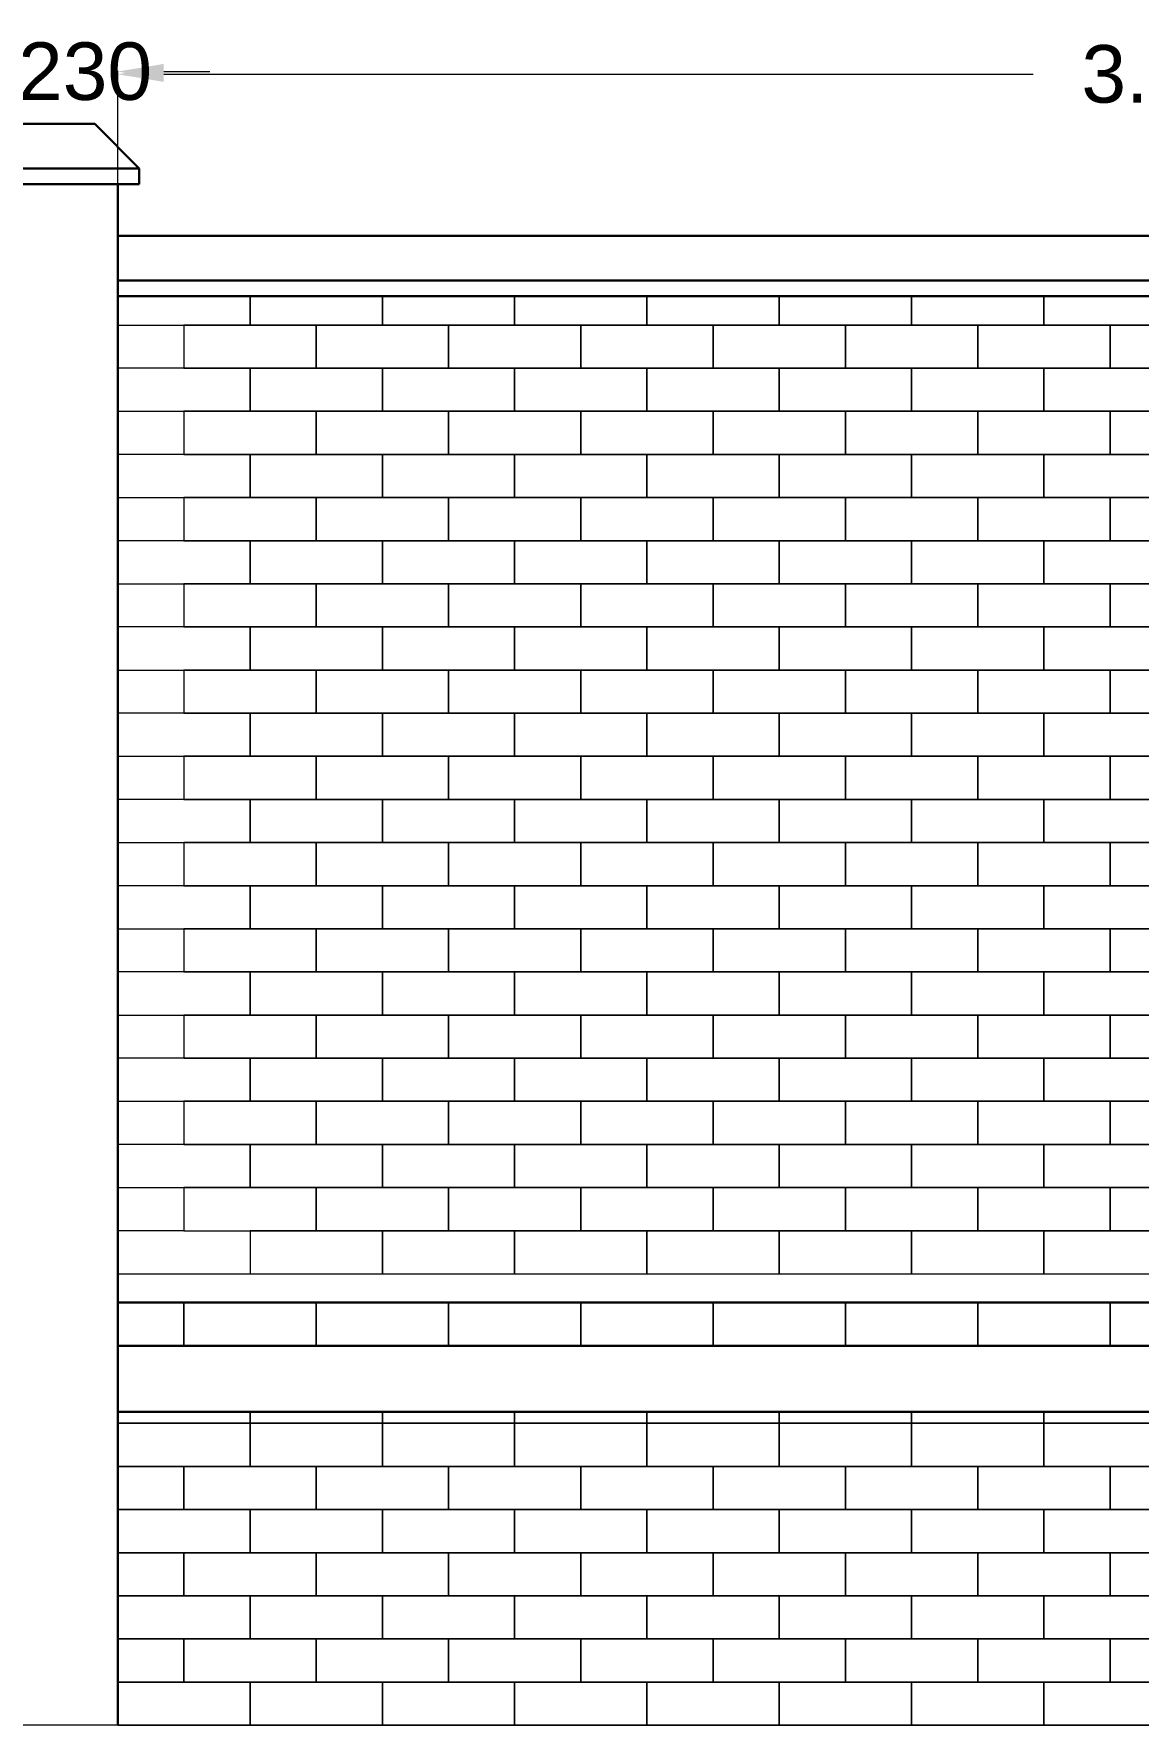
# Model space of a CAD drawing. Header units: millimetres. Extents: x 3614 to 12428, y -844 to 6844.
# Drawn here: x 5712.523 to 5714.443, y -789.498 to -786.556 of the extents above; entities that cross this region are included whole.
import ezdxf

# ---------------------------------------------------------------- set-up
doc = ezdxf.new("R2010")
doc.units = ezdxf.units.MM
doc.header["$LTSCALE"] = 40
doc.header["$MEASUREMENT"] = 0
doc.header["$PDMODE"] = 32
doc.header["$PDSIZE"] = 0.02
doc.layers.get('Defpoints').update_dxf_attribs({"linetype": 'CONTINUOUS', "lineweight": 20})
for name, color, linetype, lineweight in [('brick Hatch', 30, 'CONTINUOUS', 13), ('Dim', 220, 'CONTINUOUS', 15), ('Wall', 7, 'CONTINUOUS', 30), ('Window-Wall', 7, 'CONTINUOUS', 18)]:
    doc.layers.add(name, color=color, linetype=linetype, lineweight=lineweight)
doc.styles.add('DIM', font='arial.ttf')
doc.styles.add('Tabrej', font='GOTHIC.TTF')
doc.dimstyles.new('Tabrej', dxfattribs={"dimtxt": 0.5, "dimasz": 0.45, "dimexe": 0.18, "dimexo": 0.0625, "dimgap": 0.09, "dimtad": 0, "dimdec": 3, "dimzin": 0, "dimdsep": 46, "dimtxsty": 'Tabrej', "dimcen": 0, "dimclrd": 256, "dimclre": 256, "dimclrt": 7, "dimaunit": 1, "dimadec": 3, "dimazin": 0, "dimtfac": 1, "dimtdec": 3, "dimtofl": 0, "dimtmove": 0, "dimatfit": 3, "dimfxl": 0, "dimtolj": 1, "dimtzin": 0, "dimlwd": -1, "dimlwe": -1, "dimarcsym": 0})

# ---------------------------------------------------------------- blocks, each defined once
blk = doc.blocks.new('*D391')
at = {"layer": 'Defpoints', "color": 0, "ltscale": 0.05, "transparency": 16777216}
for p in [(5712.669, -786.6217), (5712.439, -786.9076), (5712.669, -786.9076)]:
    blk.add_point(p, dxfattribs=at)
at = {"layer": 'Dim', "ltscale": 0.05, "transparency": 16777216}
for p, q in [((5712.359, -786.6217), (5712.279, -786.6217)), ((5712.439, -786.9066), (5712.439, -786.6207)), ((5712.669, -786.9066), (5712.669, -786.6207)), ((5712.749, -786.6217), (5712.829, -786.6217))]:
    blk.add_line(p, q, dxfattribs=at)
for points in [[(5712.359, -786.6084), (5712.359, -786.635), (5712.439, -786.6217)], [(5712.749, -786.6084), (5712.749, -786.635), (5712.669, -786.6217)]]:
    blk.add_solid(points, dxfattribs=at)
at = {"layer": 'Dim', "color": 7, "ltscale": 0.05, "transparency": 16777216, "insert": (5712.554, -786.6217), "char_height": 0.1, "attachment_point": 5, "style": 'DIM'}
blk.add_mtext('\\A1;0.230', dxfattribs=at)
blk = doc.blocks.new('*D392')
at = {"layer": 'Defpoints', "color": 0, "ltscale": 0.05, "transparency": 16777216}
for p in [(5716.369, -786.6264), (5712.669, -786.9076), (5716.369, -786.9076)]:
    blk.add_point(p, dxfattribs=at)
at = {"layer": 'Dim', "ltscale": 0.05, "transparency": 16777216}
for p, q in [((5712.669, -786.9066), (5712.669, -786.6254)), ((5712.749, -786.6264), (5714.2605, -786.6264)), ((5716.289, -786.6264), (5714.7775, -786.6264)), ((5716.369, -786.9066), (5716.369, -786.6254))]:
    blk.add_line(p, q, dxfattribs=at)
for points in [[(5712.749, -786.613), (5712.749, -786.6397), (5712.669, -786.6264)], [(5716.289, -786.613), (5716.289, -786.6397), (5716.369, -786.6264)]]:
    blk.add_solid(points, dxfattribs=at)
at = {"layer": 'Dim', "color": 7, "ltscale": 0.05, "transparency": 16777216, "insert": (5714.519, -786.6264), "char_height": 0.1, "attachment_point": 5, "style": 'DIM'}
blk.add_mtext('\\A1;3.700', dxfattribs=at)

msp = doc.modelspace()

# ---------------------------------------------------------------- linework, layer by layer
at = {"layer": 'brick Hatch'}
msp.add_line((5712.784, -788.6376), (5712.669, -788.6376), dxfattribs=at)
for points in [[(5712.669, -787.0126), (5712.669, -787.0626), (5712.899, -787.0626), (5712.899, -787.0126)], [(5712.899, -787.0126), (5712.899, -787.0626), (5713.129, -787.0626), (5713.129, -787.0126)], [(5713.129, -787.0126), (5713.129, -787.0626), (5713.359, -787.0626), (5713.359, -787.0126)], [(5713.359, -787.0126), (5713.359, -787.0626), (5713.589, -787.0626), (5713.589, -787.0126)], [(5713.589, -787.0126), (5713.589, -787.0626), (5713.819, -787.0626), (5713.819, -787.0126)], [(5713.819, -787.0126), (5713.819, -787.0626), (5714.049, -787.0626), (5714.049, -787.0126)], [(5714.049, -787.0126), (5714.049, -787.0626), (5714.279, -787.0626), (5714.279, -787.0126)], [(5714.279, -787.0126), (5714.279, -787.0626), (5714.509, -787.0626), (5714.509, -787.0126)], [(5712.669, -788.8376), (5712.784, -788.8376), (5712.784, -788.7626), (5712.669, -788.7626)], [(5712.669, -788.9526), (5712.669, -788.9726), (5712.899, -788.9726), (5712.899, -788.9526)], [(5712.669, -788.9526), (5712.669, -788.9726), (5712.899, -788.9726), (5712.899, -788.9526)], [(5712.899, -788.9526), (5712.899, -788.9726), (5713.129, -788.9726), (5713.129, -788.9526)], [(5712.899, -788.9526), (5712.899, -788.9726), (5713.129, -788.9726), (5713.129, -788.9526)], [(5713.129, -788.9526), (5713.129, -788.9726), (5713.359, -788.9726), (5713.359, -788.9526)], [(5713.129, -788.9526), (5713.129, -788.9726), (5713.359, -788.9726), (5713.359, -788.9526)], [(5713.359, -788.9526), (5713.359, -788.9726), (5713.589, -788.9726), (5713.589, -788.9526)], [(5713.359, -788.9526), (5713.359, -788.9726), (5713.589, -788.9726), (5713.589, -788.9526)], [(5713.589, -788.9526), (5713.589, -788.9726), (5713.819, -788.9726), (5713.819, -788.9526)], [(5713.589, -788.9526), (5713.589, -788.9726), (5713.819, -788.9726), (5713.819, -788.9526)], [(5713.819, -788.9526), (5713.819, -788.9726), (5714.049, -788.9726), (5714.049, -788.9526)], [(5713.819, -788.9526), (5713.819, -788.9726), (5714.049, -788.9726), (5714.049, -788.9526)], [(5714.049, -788.9526), (5714.049, -788.9726), (5714.279, -788.9726), (5714.279, -788.9526)], [(5714.049, -788.9526), (5714.049, -788.9726), (5714.279, -788.9726), (5714.279, -788.9526)], [(5714.279, -788.9526), (5714.279, -788.9726), (5714.509, -788.9726), (5714.509, -788.9526)], [(5714.279, -788.9526), (5714.279, -788.9726), (5714.509, -788.9726), (5714.509, -788.9526)], [(5712.669, -789.1226), (5712.784, -789.1226), (5712.784, -789.0476), (5712.669, -789.0476)], [(5714.509, -789.129), (5714.509, -789.1226), (5714.279, -789.1226), (5714.279, -789.1976), (5714.5003, -789.1976)], [(5712.669, -789.2726), (5712.784, -789.2726), (5712.784, -789.1976), (5712.669, -789.1976)], [(5714.5003, -789.1976), (5714.394, -789.1976), (5714.394, -789.2726), (5714.624, -789.2726), (5714.624, -789.1976), (5714.5377, -789.1976)], [(5712.669, -789.4226), (5712.784, -789.4226), (5712.784, -789.3476), (5712.669, -789.3476)]]:
    msp.add_lwpolyline(points, dxfattribs=at)
for points in [[(5713.014, -787.0626), (5712.784, -787.0626), (5712.784, -787.1376), (5713.014, -787.1376)], [(5713.244, -787.0626), (5713.014, -787.0626), (5713.014, -787.1376), (5713.244, -787.1376)], [(5713.474, -787.0626), (5713.244, -787.0626), (5713.244, -787.1376), (5713.474, -787.1376)], [(5713.704, -787.0626), (5713.474, -787.0626), (5713.474, -787.1376), (5713.704, -787.1376)], [(5713.934, -787.0626), (5713.704, -787.0626), (5713.704, -787.1376), (5713.934, -787.1376)], [(5714.164, -787.0626), (5713.934, -787.0626), (5713.934, -787.1376), (5714.164, -787.1376)], [(5714.394, -787.0626), (5714.164, -787.0626), (5714.164, -787.1376), (5714.394, -787.1376)], [(5714.624, -787.0626), (5714.394, -787.0626), (5714.394, -787.1376), (5714.624, -787.1376)], [(5712.899, -787.1376), (5712.669, -787.1376), (5712.669, -787.2126), (5712.899, -787.2126)], [(5713.129, -787.1376), (5712.899, -787.1376), (5712.899, -787.2126), (5713.129, -787.2126)], [(5713.359, -787.1376), (5713.129, -787.1376), (5713.129, -787.2126), (5713.359, -787.2126)], [(5713.589, -787.1376), (5713.359, -787.1376), (5713.359, -787.2126), (5713.589, -787.2126)], [(5713.819, -787.1376), (5713.589, -787.1376), (5713.589, -787.2126), (5713.819, -787.2126)], [(5714.049, -787.1376), (5713.819, -787.1376), (5713.819, -787.2126), (5714.049, -787.2126)], [(5714.279, -787.1376), (5714.049, -787.1376), (5714.049, -787.2126), (5714.279, -787.2126)], [(5714.509, -787.1376), (5714.279, -787.1376), (5714.279, -787.2126), (5714.509, -787.2126)], [(5713.014, -787.2126), (5712.784, -787.2126), (5712.784, -787.2876), (5713.014, -787.2876)], [(5713.244, -787.2126), (5713.014, -787.2126), (5713.014, -787.2876), (5713.244, -787.2876)], [(5713.474, -787.2126), (5713.244, -787.2126), (5713.244, -787.2876), (5713.474, -787.2876)], [(5713.704, -787.2126), (5713.474, -787.2126), (5713.474, -787.2876), (5713.704, -787.2876)], [(5713.934, -787.2126), (5713.704, -787.2126), (5713.704, -787.2876), (5713.934, -787.2876)], [(5714.164, -787.2126), (5713.934, -787.2126), (5713.934, -787.2876), (5714.164, -787.2876)], [(5714.394, -787.2126), (5714.164, -787.2126), (5714.164, -787.2876), (5714.394, -787.2876)], [(5714.624, -787.2126), (5714.394, -787.2126), (5714.394, -787.2876), (5714.624, -787.2876)], [(5712.899, -787.2876), (5712.669, -787.2876), (5712.669, -787.3626), (5712.899, -787.3626)], [(5713.129, -787.2876), (5712.899, -787.2876), (5712.899, -787.3626), (5713.129, -787.3626)], [(5713.359, -787.2876), (5713.129, -787.2876), (5713.129, -787.3626), (5713.359, -787.3626)], [(5713.589, -787.2876), (5713.359, -787.2876), (5713.359, -787.3626), (5713.589, -787.3626)], [(5713.819, -787.2876), (5713.589, -787.2876), (5713.589, -787.3626), (5713.819, -787.3626)], [(5714.049, -787.2876), (5713.819, -787.2876), (5713.819, -787.3626), (5714.049, -787.3626)], [(5714.279, -787.2876), (5714.049, -787.2876), (5714.049, -787.3626), (5714.279, -787.3626)], [(5714.509, -787.2876), (5714.279, -787.2876), (5714.279, -787.3626), (5714.509, -787.3626)], [(5713.014, -787.3626), (5712.784, -787.3626), (5712.784, -787.4376), (5713.014, -787.4376)], [(5713.244, -787.3626), (5713.014, -787.3626), (5713.014, -787.4376), (5713.244, -787.4376)], [(5713.474, -787.3626), (5713.244, -787.3626), (5713.244, -787.4376), (5713.474, -787.4376)], [(5713.704, -787.3626), (5713.474, -787.3626), (5713.474, -787.4376), (5713.704, -787.4376)], [(5713.934, -787.3626), (5713.704, -787.3626), (5713.704, -787.4376), (5713.934, -787.4376)], [(5714.164, -787.3626), (5713.934, -787.3626), (5713.934, -787.4376), (5714.164, -787.4376)], [(5714.394, -787.3626), (5714.164, -787.3626), (5714.164, -787.4376), (5714.394, -787.4376)], [(5714.624, -787.3626), (5714.394, -787.3626), (5714.394, -787.4376), (5714.624, -787.4376)], [(5712.899, -787.4376), (5712.669, -787.4376), (5712.669, -787.5126), (5712.899, -787.5126)], [(5713.129, -787.4376), (5712.899, -787.4376), (5712.899, -787.5126), (5713.129, -787.5126)], [(5713.359, -787.4376), (5713.129, -787.4376), (5713.129, -787.5126), (5713.359, -787.5126)], [(5713.589, -787.4376), (5713.359, -787.4376), (5713.359, -787.5126), (5713.589, -787.5126)], [(5713.819, -787.4376), (5713.589, -787.4376), (5713.589, -787.5126), (5713.819, -787.5126)], [(5714.049, -787.4376), (5713.819, -787.4376), (5713.819, -787.5126), (5714.049, -787.5126)], [(5714.279, -787.4376), (5714.049, -787.4376), (5714.049, -787.5126), (5714.279, -787.5126)], [(5714.509, -787.4376), (5714.279, -787.4376), (5714.279, -787.5126), (5714.509, -787.5126)], [(5713.014, -787.5126), (5712.784, -787.5126), (5712.784, -787.5876), (5713.014, -787.5876)], [(5713.244, -787.5126), (5713.014, -787.5126), (5713.014, -787.5876), (5713.244, -787.5876)], [(5713.474, -787.5126), (5713.244, -787.5126), (5713.244, -787.5876), (5713.474, -787.5876)], [(5713.704, -787.5126), (5713.474, -787.5126), (5713.474, -787.5876), (5713.704, -787.5876)], [(5713.934, -787.5126), (5713.704, -787.5126), (5713.704, -787.5876), (5713.934, -787.5876)], [(5714.164, -787.5126), (5713.934, -787.5126), (5713.934, -787.5876), (5714.164, -787.5876)], [(5714.394, -787.5126), (5714.164, -787.5126), (5714.164, -787.5876), (5714.394, -787.5876)], [(5714.624, -787.5126), (5714.394, -787.5126), (5714.394, -787.5876), (5714.624, -787.5876)], [(5712.899, -787.5876), (5712.669, -787.5876), (5712.669, -787.6626), (5712.899, -787.6626)], [(5713.129, -787.5876), (5712.899, -787.5876), (5712.899, -787.6626), (5713.129, -787.6626)], [(5713.359, -787.5876), (5713.129, -787.5876), (5713.129, -787.6626), (5713.359, -787.6626)], [(5713.589, -787.5876), (5713.359, -787.5876), (5713.359, -787.6626), (5713.589, -787.6626)], [(5713.819, -787.5876), (5713.589, -787.5876), (5713.589, -787.6626), (5713.819, -787.6626)], [(5714.049, -787.5876), (5713.819, -787.5876), (5713.819, -787.6626), (5714.049, -787.6626)], [(5714.279, -787.5876), (5714.049, -787.5876), (5714.049, -787.6626), (5714.279, -787.6626)], [(5714.509, -787.5876), (5714.279, -787.5876), (5714.279, -787.6626), (5714.509, -787.6626)], [(5713.014, -787.6626), (5712.784, -787.6626), (5712.784, -787.7376), (5713.014, -787.7376)], [(5713.244, -787.6626), (5713.014, -787.6626), (5713.014, -787.7376), (5713.244, -787.7376)], [(5713.474, -787.6626), (5713.244, -787.6626), (5713.244, -787.7376), (5713.474, -787.7376)], [(5713.704, -787.6626), (5713.474, -787.6626), (5713.474, -787.7376), (5713.704, -787.7376)], [(5713.934, -787.6626), (5713.704, -787.6626), (5713.704, -787.7376), (5713.934, -787.7376)], [(5714.164, -787.6626), (5713.934, -787.6626), (5713.934, -787.7376), (5714.164, -787.7376)], [(5714.394, -787.6626), (5714.164, -787.6626), (5714.164, -787.7376), (5714.394, -787.7376)], [(5714.624, -787.6626), (5714.394, -787.6626), (5714.394, -787.7376), (5714.624, -787.7376)], [(5712.899, -787.7376), (5712.669, -787.7376), (5712.669, -787.8126), (5712.899, -787.8126)], [(5713.129, -787.7376), (5712.899, -787.7376), (5712.899, -787.8126), (5713.129, -787.8126)], [(5713.359, -787.7376), (5713.129, -787.7376), (5713.129, -787.8126), (5713.359, -787.8126)], [(5713.589, -787.7376), (5713.359, -787.7376), (5713.359, -787.8126), (5713.589, -787.8126)], [(5713.819, -787.7376), (5713.589, -787.7376), (5713.589, -787.8126), (5713.819, -787.8126)], [(5714.049, -787.7376), (5713.819, -787.7376), (5713.819, -787.8126), (5714.049, -787.8126)], [(5714.279, -787.7376), (5714.049, -787.7376), (5714.049, -787.8126), (5714.279, -787.8126)], [(5714.509, -787.7376), (5714.279, -787.7376), (5714.279, -787.8126), (5714.509, -787.8126)], [(5713.014, -787.8126), (5712.784, -787.8126), (5712.784, -787.8876), (5713.014, -787.8876)], [(5713.244, -787.8126), (5713.014, -787.8126), (5713.014, -787.8876), (5713.244, -787.8876)], [(5713.474, -787.8126), (5713.244, -787.8126), (5713.244, -787.8876), (5713.474, -787.8876)], [(5713.704, -787.8126), (5713.474, -787.8126), (5713.474, -787.8876), (5713.704, -787.8876)], [(5713.934, -787.8126), (5713.704, -787.8126), (5713.704, -787.8876), (5713.934, -787.8876)], [(5714.164, -787.8126), (5713.934, -787.8126), (5713.934, -787.8876), (5714.164, -787.8876)], [(5714.394, -787.8126), (5714.164, -787.8126), (5714.164, -787.8876), (5714.394, -787.8876)], [(5714.624, -787.8126), (5714.394, -787.8126), (5714.394, -787.8876), (5714.624, -787.8876)], [(5712.899, -787.8876), (5712.669, -787.8876), (5712.669, -787.9626), (5712.899, -787.9626)], [(5713.129, -787.8876), (5712.899, -787.8876), (5712.899, -787.9626), (5713.129, -787.9626)], [(5713.359, -787.8876), (5713.129, -787.8876), (5713.129, -787.9626), (5713.359, -787.9626)], [(5713.589, -787.8876), (5713.359, -787.8876), (5713.359, -787.9626), (5713.589, -787.9626)], [(5713.819, -787.8876), (5713.589, -787.8876), (5713.589, -787.9626), (5713.819, -787.9626)], [(5714.049, -787.8876), (5713.819, -787.8876), (5713.819, -787.9626), (5714.049, -787.9626)], [(5714.279, -787.8876), (5714.049, -787.8876), (5714.049, -787.9626), (5714.279, -787.9626)], [(5714.509, -787.8876), (5714.279, -787.8876), (5714.279, -787.9626), (5714.509, -787.9626)], [(5713.014, -787.9626), (5712.784, -787.9626), (5712.784, -788.0376), (5713.014, -788.0376)], [(5713.244, -787.9626), (5713.014, -787.9626), (5713.014, -788.0376), (5713.244, -788.0376)], [(5713.474, -787.9626), (5713.244, -787.9626), (5713.244, -788.0376), (5713.474, -788.0376)], [(5713.704, -787.9626), (5713.474, -787.9626), (5713.474, -788.0376), (5713.704, -788.0376)], [(5713.934, -787.9626), (5713.704, -787.9626), (5713.704, -788.0376), (5713.934, -788.0376)], [(5714.164, -787.9626), (5713.934, -787.9626), (5713.934, -788.0376), (5714.164, -788.0376)], [(5714.394, -787.9626), (5714.164, -787.9626), (5714.164, -788.0376), (5714.394, -788.0376)], [(5714.624, -787.9626), (5714.394, -787.9626), (5714.394, -788.0376), (5714.624, -788.0376)], [(5712.899, -788.0376), (5712.669, -788.0376), (5712.669, -788.1126), (5712.899, -788.1126)], [(5713.129, -788.0376), (5712.899, -788.0376), (5712.899, -788.1126), (5713.129, -788.1126)], [(5713.359, -788.0376), (5713.129, -788.0376), (5713.129, -788.1126), (5713.359, -788.1126)], [(5713.589, -788.0376), (5713.359, -788.0376), (5713.359, -788.1126), (5713.589, -788.1126)], [(5713.819, -788.0376), (5713.589, -788.0376), (5713.589, -788.1126), (5713.819, -788.1126)], [(5714.049, -788.0376), (5713.819, -788.0376), (5713.819, -788.1126), (5714.049, -788.1126)], [(5714.279, -788.0376), (5714.049, -788.0376), (5714.049, -788.1126), (5714.279, -788.1126)], [(5714.509, -788.0376), (5714.279, -788.0376), (5714.279, -788.1126), (5714.509, -788.1126)], [(5713.014, -788.1126), (5712.784, -788.1126), (5712.784, -788.1876), (5713.014, -788.1876)], [(5713.244, -788.1126), (5713.014, -788.1126), (5713.014, -788.1876), (5713.244, -788.1876)], [(5713.474, -788.1126), (5713.244, -788.1126), (5713.244, -788.1876), (5713.474, -788.1876)], [(5713.704, -788.1126), (5713.474, -788.1126), (5713.474, -788.1876), (5713.704, -788.1876)], [(5713.934, -788.1126), (5713.704, -788.1126), (5713.704, -788.1876), (5713.934, -788.1876)], [(5714.164, -788.1126), (5713.934, -788.1126), (5713.934, -788.1876), (5714.164, -788.1876)], [(5714.394, -788.1126), (5714.164, -788.1126), (5714.164, -788.1876), (5714.394, -788.1876)], [(5714.624, -788.1126), (5714.394, -788.1126), (5714.394, -788.1876), (5714.624, -788.1876)], [(5712.899, -788.1876), (5712.669, -788.1876), (5712.669, -788.2626), (5712.899, -788.2626)], [(5713.129, -788.1876), (5712.899, -788.1876), (5712.899, -788.2626), (5713.129, -788.2626)], [(5713.359, -788.1876), (5713.129, -788.1876), (5713.129, -788.2626), (5713.359, -788.2626)], [(5713.589, -788.1876), (5713.359, -788.1876), (5713.359, -788.2626), (5713.589, -788.2626)], [(5713.819, -788.1876), (5713.589, -788.1876), (5713.589, -788.2626), (5713.819, -788.2626)], [(5714.049, -788.1876), (5713.819, -788.1876), (5713.819, -788.2626), (5714.049, -788.2626)], [(5714.279, -788.1876), (5714.049, -788.1876), (5714.049, -788.2626), (5714.279, -788.2626)], [(5714.509, -788.1876), (5714.279, -788.1876), (5714.279, -788.2626), (5714.509, -788.2626)], [(5713.014, -788.2626), (5712.784, -788.2626), (5712.784, -788.3376), (5713.014, -788.3376)], [(5713.244, -788.2626), (5713.014, -788.2626), (5713.014, -788.3376), (5713.244, -788.3376)], [(5713.474, -788.2626), (5713.244, -788.2626), (5713.244, -788.3376), (5713.474, -788.3376)], [(5713.704, -788.2626), (5713.474, -788.2626), (5713.474, -788.3376), (5713.704, -788.3376)], [(5713.934, -788.2626), (5713.704, -788.2626), (5713.704, -788.3376), (5713.934, -788.3376)], [(5714.164, -788.2626), (5713.934, -788.2626), (5713.934, -788.3376), (5714.164, -788.3376)], [(5714.394, -788.2626), (5714.164, -788.2626), (5714.164, -788.3376), (5714.394, -788.3376)], [(5714.624, -788.2626), (5714.394, -788.2626), (5714.394, -788.3376), (5714.624, -788.3376)], [(5712.899, -788.3376), (5712.669, -788.3376), (5712.669, -788.4126), (5712.899, -788.4126)], [(5713.129, -788.3376), (5712.899, -788.3376), (5712.899, -788.4126), (5713.129, -788.4126)], [(5713.359, -788.3376), (5713.129, -788.3376), (5713.129, -788.4126), (5713.359, -788.4126)], [(5713.589, -788.3376), (5713.359, -788.3376), (5713.359, -788.4126), (5713.589, -788.4126)], [(5713.819, -788.3376), (5713.589, -788.3376), (5713.589, -788.4126), (5713.819, -788.4126)], [(5714.049, -788.3376), (5713.819, -788.3376), (5713.819, -788.4126), (5714.049, -788.4126)], [(5714.279, -788.3376), (5714.049, -788.3376), (5714.049, -788.4126), (5714.279, -788.4126)], [(5714.509, -788.3376), (5714.279, -788.3376), (5714.279, -788.4126), (5714.509, -788.4126)], [(5713.014, -788.4126), (5712.784, -788.4126), (5712.784, -788.4876), (5713.014, -788.4876)], [(5713.244, -788.4126), (5713.014, -788.4126), (5713.014, -788.4876), (5713.244, -788.4876)], [(5713.474, -788.4126), (5713.244, -788.4126), (5713.244, -788.4876), (5713.474, -788.4876)], [(5713.704, -788.4126), (5713.474, -788.4126), (5713.474, -788.4876), (5713.704, -788.4876)], [(5713.934, -788.4126), (5713.704, -788.4126), (5713.704, -788.4876), (5713.934, -788.4876)], [(5714.164, -788.4126), (5713.934, -788.4126), (5713.934, -788.4876), (5714.164, -788.4876)], [(5714.394, -788.4126), (5714.164, -788.4126), (5714.164, -788.4876), (5714.394, -788.4876)], [(5714.624, -788.4126), (5714.394, -788.4126), (5714.394, -788.4876), (5714.624, -788.4876)], [(5712.899, -788.4876), (5712.669, -788.4876), (5712.669, -788.5626), (5712.899, -788.5626)], [(5713.129, -788.4876), (5712.899, -788.4876), (5712.899, -788.5626), (5713.129, -788.5626)], [(5713.359, -788.4876), (5713.129, -788.4876), (5713.129, -788.5626), (5713.359, -788.5626)], [(5713.589, -788.4876), (5713.359, -788.4876), (5713.359, -788.5626), (5713.589, -788.5626)], [(5713.819, -788.4876), (5713.589, -788.4876), (5713.589, -788.5626), (5713.819, -788.5626)], [(5714.049, -788.4876), (5713.819, -788.4876), (5713.819, -788.5626), (5714.049, -788.5626)], [(5714.279, -788.4876), (5714.049, -788.4876), (5714.049, -788.5626), (5714.279, -788.5626)], [(5714.509, -788.4876), (5714.279, -788.4876), (5714.279, -788.5626), (5714.509, -788.5626)], [(5713.014, -788.5626), (5712.784, -788.5626), (5712.784, -788.6376), (5713.014, -788.6376)], [(5713.244, -788.5626), (5713.014, -788.5626), (5713.014, -788.6376), (5713.244, -788.6376)], [(5713.474, -788.5626), (5713.244, -788.5626), (5713.244, -788.6376), (5713.474, -788.6376)], [(5713.704, -788.5626), (5713.474, -788.5626), (5713.474, -788.6376), (5713.704, -788.6376)], [(5713.934, -788.5626), (5713.704, -788.5626), (5713.704, -788.6376), (5713.934, -788.6376)], [(5714.164, -788.5626), (5713.934, -788.5626), (5713.934, -788.6376), (5714.164, -788.6376)], [(5714.394, -788.5626), (5714.164, -788.5626), (5714.164, -788.6376), (5714.394, -788.6376)], [(5714.624, -788.5626), (5714.394, -788.5626), (5714.394, -788.6376), (5714.624, -788.6376)], [(5713.129, -788.6376), (5712.899, -788.6376), (5712.899, -788.7126), (5713.129, -788.7126)], [(5713.359, -788.6376), (5713.129, -788.6376), (5713.129, -788.7126), (5713.359, -788.7126)], [(5713.589, -788.6376), (5713.359, -788.6376), (5713.359, -788.7126), (5713.589, -788.7126)], [(5713.819, -788.6376), (5713.589, -788.6376), (5713.589, -788.7126), (5713.819, -788.7126)], [(5714.049, -788.6376), (5713.819, -788.6376), (5713.819, -788.7126), (5714.049, -788.7126)], [(5714.279, -788.6376), (5714.049, -788.6376), (5714.049, -788.7126), (5714.279, -788.7126)], [(5714.509, -788.6376), (5714.279, -788.6376), (5714.279, -788.7126), (5714.509, -788.7126)], [(5713.014, -788.7626), (5712.784, -788.7626), (5712.784, -788.8376), (5713.014, -788.8376)], [(5713.244, -788.7626), (5713.014, -788.7626), (5713.014, -788.8376), (5713.244, -788.8376)], [(5713.474, -788.7626), (5713.244, -788.7626), (5713.244, -788.8376), (5713.474, -788.8376)], [(5713.704, -788.7626), (5713.474, -788.7626), (5713.474, -788.8376), (5713.704, -788.8376)], [(5713.934, -788.7626), (5713.704, -788.7626), (5713.704, -788.8376), (5713.934, -788.8376)], [(5714.164, -788.7626), (5713.934, -788.7626), (5713.934, -788.8376), (5714.164, -788.8376)], [(5714.394, -788.7626), (5714.164, -788.7626), (5714.164, -788.8376), (5714.394, -788.8376)], [(5714.624, -788.7626), (5714.394, -788.7626), (5714.394, -788.8376), (5714.624, -788.8376)], [(5712.899, -788.9726), (5712.669, -788.9726), (5712.669, -789.0476), (5712.899, -789.0476)], [(5713.129, -788.9726), (5712.899, -788.9726), (5712.899, -789.0476), (5713.129, -789.0476)], [(5713.359, -788.9726), (5713.129, -788.9726), (5713.129, -789.0476), (5713.359, -789.0476)], [(5713.589, -788.9726), (5713.359, -788.9726), (5713.359, -789.0476), (5713.589, -789.0476)], [(5713.819, -788.9726), (5713.589, -788.9726), (5713.589, -789.0476), (5713.819, -789.0476)], [(5714.049, -788.9726), (5713.819, -788.9726), (5713.819, -789.0476), (5714.049, -789.0476)], [(5714.279, -788.9726), (5714.049, -788.9726), (5714.049, -789.0476), (5714.279, -789.0476)], [(5714.509, -788.9726), (5714.279, -788.9726), (5714.279, -789.0476), (5714.509, -789.0476)], [(5713.014, -789.0476), (5712.784, -789.0476), (5712.784, -789.1226), (5713.014, -789.1226)], [(5713.244, -789.0476), (5713.014, -789.0476), (5713.014, -789.1226), (5713.244, -789.1226)], [(5713.474, -789.0476), (5713.244, -789.0476), (5713.244, -789.1226), (5713.474, -789.1226)], [(5713.704, -789.0476), (5713.474, -789.0476), (5713.474, -789.1226), (5713.704, -789.1226)], [(5713.934, -789.0476), (5713.704, -789.0476), (5713.704, -789.1226), (5713.934, -789.1226)], [(5714.164, -789.0476), (5713.934, -789.0476), (5713.934, -789.1226), (5714.164, -789.1226)], [(5714.394, -789.0476), (5714.164, -789.0476), (5714.164, -789.1226), (5714.394, -789.1226)], [(5714.624, -789.0476), (5714.394, -789.0476), (5714.394, -789.1226), (5714.624, -789.1226)], [(5712.899, -789.1226), (5712.669, -789.1226), (5712.669, -789.1976), (5712.899, -789.1976)], [(5713.129, -789.1226), (5712.899, -789.1226), (5712.899, -789.1976), (5713.129, -789.1976)], [(5713.359, -789.1226), (5713.129, -789.1226), (5713.129, -789.1976), (5713.359, -789.1976)], [(5713.589, -789.1226), (5713.359, -789.1226), (5713.359, -789.1976), (5713.589, -789.1976)], [(5713.819, -789.1226), (5713.589, -789.1226), (5713.589, -789.1976), (5713.819, -789.1976)], [(5714.049, -789.1226), (5713.819, -789.1226), (5713.819, -789.1976), (5714.049, -789.1976)], [(5714.279, -789.1226), (5714.049, -789.1226), (5714.049, -789.1976), (5714.279, -789.1976)], [(5713.014, -789.1976), (5712.784, -789.1976), (5712.784, -789.2726), (5713.014, -789.2726)], [(5713.244, -789.1976), (5713.014, -789.1976), (5713.014, -789.2726), (5713.244, -789.2726)], [(5713.474, -789.1976), (5713.244, -789.1976), (5713.244, -789.2726), (5713.474, -789.2726)], [(5713.704, -789.1976), (5713.474, -789.1976), (5713.474, -789.2726), (5713.704, -789.2726)], [(5713.934, -789.1976), (5713.704, -789.1976), (5713.704, -789.2726), (5713.934, -789.2726)], [(5714.164, -789.1976), (5713.934, -789.1976), (5713.934, -789.2726), (5714.164, -789.2726)], [(5714.394, -789.1976), (5714.164, -789.1976), (5714.164, -789.2726), (5714.394, -789.2726)], [(5712.899, -789.2726), (5712.669, -789.2726), (5712.669, -789.3476), (5712.899, -789.3476)], [(5713.129, -789.2726), (5712.899, -789.2726), (5712.899, -789.3476), (5713.129, -789.3476)], [(5713.359, -789.2726), (5713.129, -789.2726), (5713.129, -789.3476), (5713.359, -789.3476)], [(5713.589, -789.2726), (5713.359, -789.2726), (5713.359, -789.3476), (5713.589, -789.3476)], [(5713.819, -789.2726), (5713.589, -789.2726), (5713.589, -789.3476), (5713.819, -789.3476)], [(5714.049, -789.2726), (5713.819, -789.2726), (5713.819, -789.3476), (5714.049, -789.3476)], [(5714.279, -789.2726), (5714.049, -789.2726), (5714.049, -789.3476), (5714.279, -789.3476)], [(5714.509, -789.2726), (5714.279, -789.2726), (5714.279, -789.3476), (5714.509, -789.3476)], [(5713.014, -789.3476), (5712.784, -789.3476), (5712.784, -789.4226), (5713.014, -789.4226)], [(5713.244, -789.3476), (5713.014, -789.3476), (5713.014, -789.4226), (5713.244, -789.4226)], [(5713.474, -789.3476), (5713.244, -789.3476), (5713.244, -789.4226), (5713.474, -789.4226)], [(5713.704, -789.3476), (5713.474, -789.3476), (5713.474, -789.4226), (5713.704, -789.4226)], [(5713.934, -789.3476), (5713.704, -789.3476), (5713.704, -789.4226), (5713.934, -789.4226)], [(5714.164, -789.3476), (5713.934, -789.3476), (5713.934, -789.4226), (5714.164, -789.4226)], [(5714.394, -789.3476), (5714.164, -789.3476), (5714.164, -789.4226), (5714.394, -789.4226)], [(5714.624, -789.3476), (5714.394, -789.3476), (5714.394, -789.4226), (5714.624, -789.4226)], [(5712.899, -789.4226), (5712.669, -789.4226), (5712.669, -789.4976), (5712.899, -789.4976)], [(5713.129, -789.4226), (5712.899, -789.4226), (5712.899, -789.4976), (5713.129, -789.4976)], [(5713.359, -789.4226), (5713.129, -789.4226), (5713.129, -789.4976), (5713.359, -789.4976)], [(5713.589, -789.4226), (5713.359, -789.4226), (5713.359, -789.4976), (5713.589, -789.4976)], [(5713.819, -789.4226), (5713.589, -789.4226), (5713.589, -789.4976), (5713.819, -789.4976)], [(5714.049, -789.4226), (5713.819, -789.4226), (5713.819, -789.4976), (5714.049, -789.4976)], [(5714.279, -789.4226), (5714.049, -789.4226), (5714.049, -789.4976), (5714.279, -789.4976)], [(5714.509, -789.4226), (5714.279, -789.4226), (5714.279, -789.4976), (5714.509, -789.4976)]]:
    msp.add_lwpolyline(points, close=True, dxfattribs=at)
at = {"layer": 'Wall'}
for p, q in [((5712.629, -786.7126), (5712.479, -786.7126)), ((5712.629, -786.7126), (5712.479, -786.7126)), ((5712.479, -786.7126), (5712.629, -786.7126)), ((5712.479, -786.7126), (5712.629, -786.7126)), ((5712.7065, -786.7901), (5712.629, -786.7126)), ((5712.7065, -786.7901), (5712.629, -786.7126)), ((5712.7065, -786.7901), (5712.629, -786.7126)), ((5712.7065, -786.7901), (5712.629, -786.7126)), ((5712.7065, -786.7901), (5712.4015, -786.7901)), ((5712.7065, -786.7901), (5712.4015, -786.7901)), ((5712.4015, -786.7901), (5712.7065, -786.7901)), ((5712.4015, -786.7901), (5712.7065, -786.7901)), ((5712.7065, -786.8176), (5712.7065, -786.7901)), ((5712.7065, -786.8176), (5712.7065, -786.7901)), ((5712.7065, -786.8176), (5712.7065, -786.7901)), ((5712.7065, -786.8176), (5712.7065, -786.7901)), ((5712.7065, -786.8176), (5712.4015, -786.8176)), ((5712.7065, -786.8176), (5712.4015, -786.8176)), ((5712.4015, -786.8176), (5712.7065, -786.8176)), ((5712.4015, -786.8176), (5712.7065, -786.8176)), ((5712.669, -788.8376), (5712.669, -786.8176)), ((5712.669, -788.8376), (5712.669, -786.8176)), ((5712.669, -788.8376), (5712.669, -786.8176)), ((5712.669, -788.8376), (5712.669, -786.8176)), ((5712.669, -786.9076), (5716.369, -786.9076)), ((5712.669, -786.9851), (5716.369, -786.9851)), ((5712.669, -787.0126), (5716.369, -787.0126)), ((5712.669, -788.7626), (5716.369, -788.7626)), ((5712.669, -789.4976), (5712.669, -788.8376)), ((5712.669, -789.4976), (5712.669, -788.8376)), ((5712.669, -789.4976), (5712.669, -788.8376)), ((5712.669, -789.4976), (5712.669, -788.8376)), ((5712.669, -788.8376), (5716.369, -788.8376)), ((5712.669, -788.9526), (5716.369, -788.9526))]:
    msp.add_line(p, q, dxfattribs=at)
at = {"layer": 'Window-Wall'}
for p, q in [((5712.669, -788.7126), (5716.369, -788.7126)), ((5712.669, -788.7626), (5716.369, -788.7626)), ((5721.4868, -789.4976), (5691.8312, -789.4976))]:
    msp.add_line(p, q, dxfattribs=at)

# ---------------------------------------------------------------- dimensions: what is measured, and where the dimension line sits
at = {"layer": 'Dim', "ltscale": 0.05}
dim = msp.add_linear_dim(base=(5712.669, -786.6217), p1=(5712.439, -786.9076), p2=(5712.669, -786.9076), dimstyle='Tabrej', override={"dimtxt": 0.1, "dimasz": 0.08, "dimexe": 0.001, "dimexo": 0.001, "dimpost": '\\X', "dimtxsty": 'DIM', "dimfxl": 0.18, "dimarcsym": 1}, dxfattribs=at)
dim.commit()
dim.dimension.update_dxf_attribs({"geometry": '*D391', "text_midpoint": (5712.554, -786.6217), "dimtype": 160})
dim = msp.add_linear_dim(base=(5716.369, -786.6264), p1=(5712.669, -786.9076), p2=(5716.369, -786.9076), dimstyle='Tabrej', override={"dimtxt": 0.1, "dimasz": 0.08, "dimexe": 0.001, "dimexo": 0.001, "dimpost": '\\X', "dimtxsty": 'DIM', "dimfxl": 0.18, "dimarcsym": 1}, dxfattribs=at)
dim.commit()
dim.dimension.update_dxf_attribs({"geometry": '*D392', "text_midpoint": (5714.519, -786.6264)})

doc.saveas('drawing.dxf')
